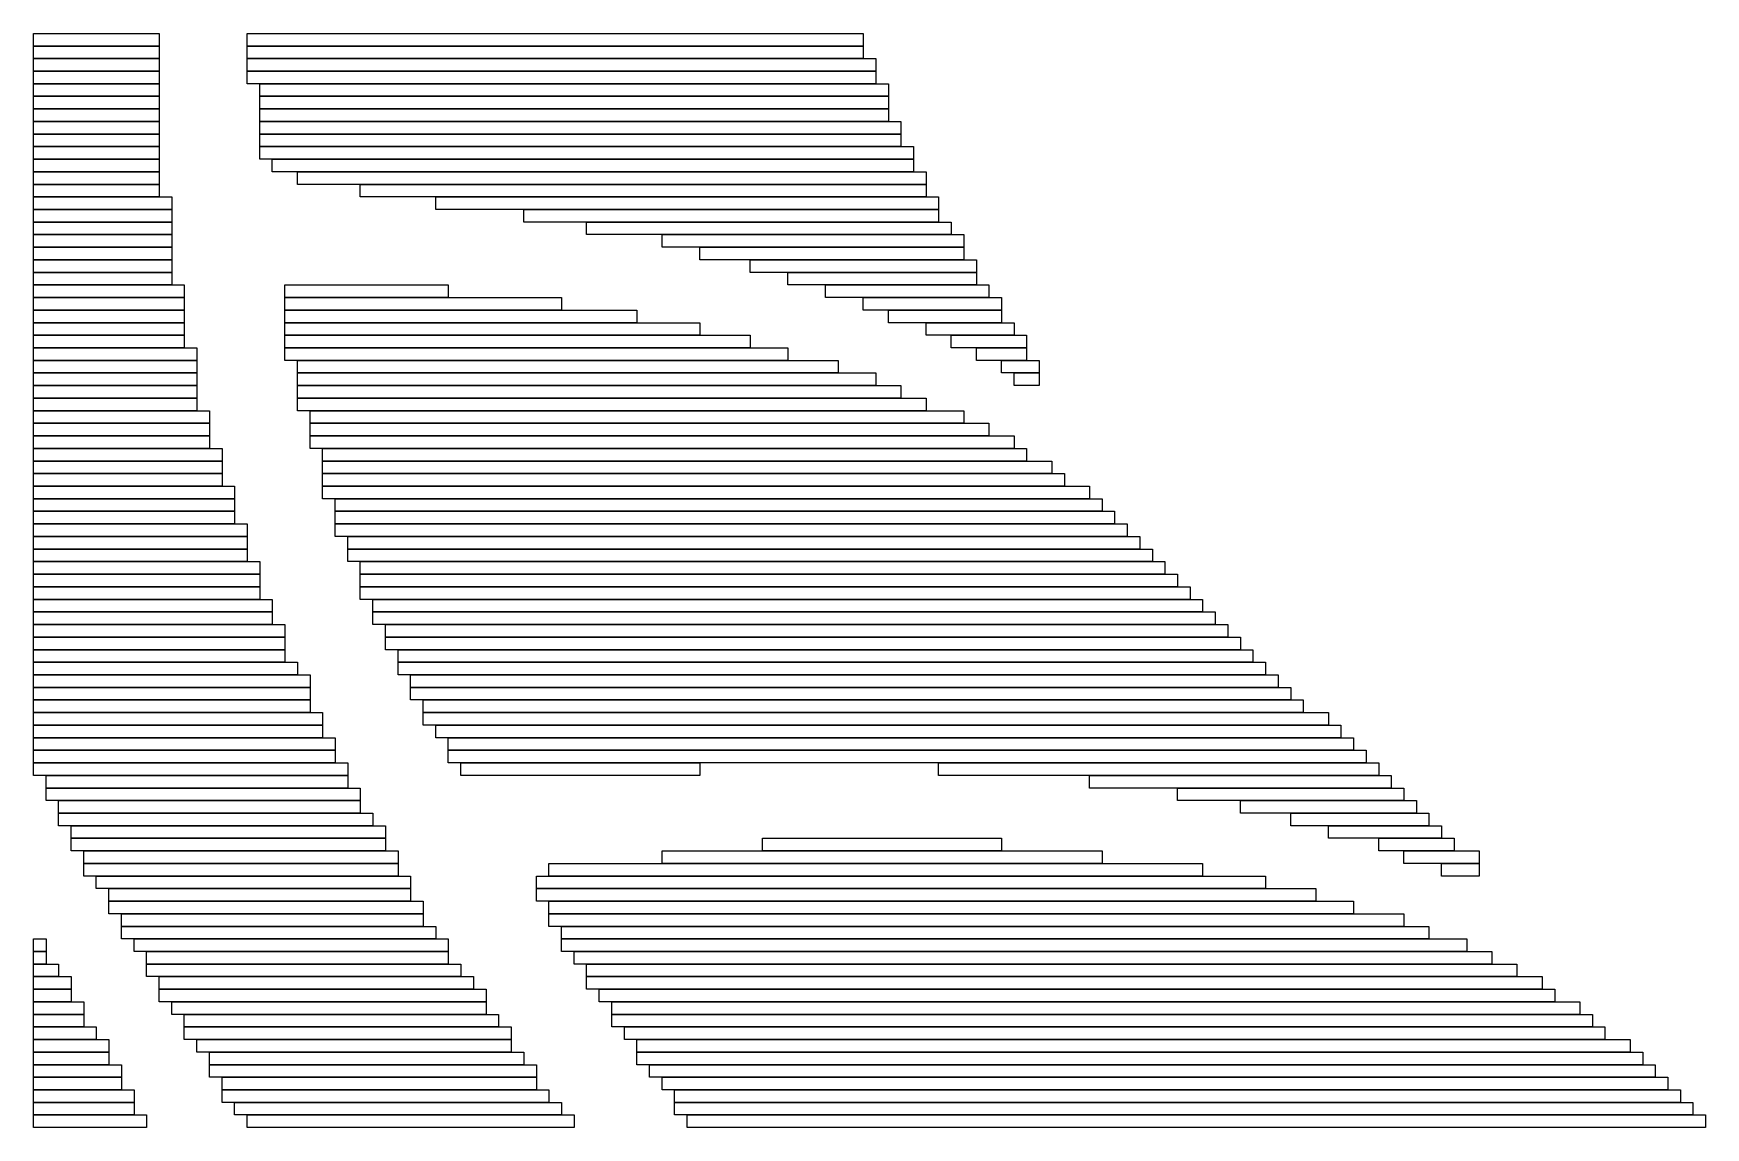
# Model space of a CAD drawing. Extents: x 444 to 577, y 469 to 556.
import ezdxf

# ---------------------------------------------------------------- set-up
doc = ezdxf.new("R2010")
doc.units = 0

msp = doc.modelspace()

# ---------------------------------------------------------------- linework, layer by layer
for p, q in [((444, 556), (454, 556)), ((444, 555), (444, 556)), ((454, 556), (454, 555)), ((461, 556), (510, 556)), ((461, 555), (461, 556)), ((510, 556), (510, 555)), ((454, 555), (444, 555)), ((444, 555), (454, 555)), ((444, 554), (444, 555)), ((454, 555), (454, 554)), ((510, 555), (461, 555)), ((461, 555), (510, 555)), ((461, 554), (461, 555)), ((510, 555), (510, 554)), ((454, 554), (444, 554)), ((444, 554), (454, 554)), ((444, 553), (444, 554)), ((454, 554), (454, 553)), ((510, 554), (461, 554)), ((461, 554), (511, 554)), ((461, 553), (461, 554)), ((511, 554), (511, 553)), ((454, 553), (444, 553)), ((444, 553), (454, 553)), ((444, 552), (444, 553)), ((454, 552), (444, 552)), ((444, 552), (454, 552)), ((444, 551), (444, 552)), ((454, 553), (454, 552)), ((454, 552), (454, 551)), ((511, 553), (461, 553)), ((461, 553), (511, 553)), ((461, 552), (461, 553)), ((511, 552), (461, 552)), ((462, 552), (512, 552)), ((462, 551), (462, 552)), ((511, 553), (511, 552)), ((512, 552), (512, 551)), ((454, 551), (444, 551)), ((444, 551), (454, 551)), ((444, 550), (444, 551)), ((454, 551), (454, 550)), ((512, 551), (462, 551)), ((462, 551), (512, 551)), ((462, 550), (462, 551)), ((512, 551), (512, 550)), ((454, 550), (444, 550)), ((444, 550), (454, 550)), ((444, 549), (444, 550)), ((454, 550), (454, 549)), ((512, 550), (462, 550)), ((462, 550), (512, 550)), ((462, 549), (462, 550)), ((512, 550), (512, 549)), ((454, 549), (444, 549)), ((444, 549), (454, 549)), ((444, 548), (444, 549)), ((454, 548), (444, 548)), ((444, 548), (454, 548)), ((444, 547), (444, 548)), ((454, 549), (454, 548)), ((454, 548), (454, 547)), ((512, 549), (462, 549)), ((462, 549), (513, 549)), ((462, 548), (462, 549)), ((513, 548), (462, 548)), ((462, 548), (513, 548)), ((462, 547), (462, 548)), ((513, 549), (513, 548)), ((513, 548), (513, 547)), ((454, 547), (444, 547)), ((444, 547), (454, 547)), ((444, 546), (444, 547)), ((454, 547), (454, 546)), ((513, 547), (462, 547)), ((462, 547), (514, 547)), ((462, 546), (462, 547)), ((514, 547), (514, 546)), ((454, 546), (444, 546)), ((444, 546), (454, 546)), ((444, 545), (444, 546)), ((454, 546), (454, 545)), ((514, 546), (462, 546)), ((463, 546), (514, 546)), ((463, 545), (463, 546)), ((514, 546), (514, 545)), ((454, 545), (444, 545)), ((444, 545), (454, 545)), ((444, 544), (444, 545)), ((454, 544), (444, 544)), ((444, 544), (454, 544)), ((444, 543), (444, 544)), ((454, 545), (454, 544)), ((454, 544), (454, 543)), ((514, 545), (463, 545)), ((465, 545), (515, 545)), ((465, 544), (465, 545)), ((515, 544), (465, 544)), ((470, 544), (515, 544)), ((470, 543), (470, 544)), ((515, 545), (515, 544)), ((515, 544), (515, 543)), ((454, 543), (444, 543)), ((444, 543), (455, 543)), ((444, 542), (444, 543)), ((455, 543), (455, 542)), ((515, 543), (470, 543)), ((476, 543), (516, 543)), ((476, 542), (476, 543)), ((516, 543), (516, 542)), ((455, 542), (444, 542)), ((444, 542), (455, 542)), ((444, 541), (444, 542)), ((455, 542), (455, 541)), ((516, 542), (476, 542)), ((483, 542), (516, 542)), ((483, 541), (483, 542)), ((516, 542), (516, 541)), ((455, 541), (444, 541)), ((444, 541), (455, 541)), ((444, 540), (444, 541)), ((455, 540), (444, 540)), ((444, 540), (455, 540)), ((444, 539), (444, 540)), ((455, 541), (455, 540)), ((455, 540), (455, 539)), ((516, 541), (483, 541)), ((488, 541), (517, 541)), ((488, 540), (488, 541)), ((517, 540), (488, 540)), ((494, 540), (518, 540)), ((494, 539), (494, 540)), ((517, 541), (517, 540)), ((518, 540), (518, 539)), ((455, 539), (444, 539)), ((444, 539), (455, 539)), ((444, 538), (444, 539)), ((455, 539), (455, 538)), ((518, 539), (494, 539)), ((497, 539), (518, 539)), ((497, 538), (497, 539)), ((518, 539), (518, 538)), ((455, 538), (444, 538)), ((444, 538), (455, 538)), ((444, 537), (444, 538)), ((455, 538), (455, 537)), ((518, 538), (497, 538)), ((501, 538), (519, 538)), ((501, 537), (501, 538)), ((519, 538), (519, 537)), ((455, 537), (444, 537)), ((444, 537), (455, 537)), ((444, 536), (444, 537)), ((455, 536), (444, 536)), ((444, 536), (456, 536)), ((444, 535), (444, 536)), ((455, 537), (455, 536)), ((456, 536), (456, 535)), ((464, 536), (477, 536)), ((464, 535), (464, 536)), ((477, 536), (477, 535)), ((519, 537), (501, 537)), ((504, 537), (519, 537)), ((504, 536), (504, 537)), ((519, 536), (504, 536)), ((507, 536), (520, 536)), ((507, 535), (507, 536)), ((519, 537), (519, 536)), ((520, 536), (520, 535)), ((456, 535), (444, 535)), ((444, 535), (456, 535)), ((444, 534), (444, 535)), ((456, 535), (456, 534)), ((477, 535), (464, 535)), ((464, 535), (486, 535)), ((464, 534), (464, 535)), ((486, 535), (486, 534)), ((520, 535), (507, 535)), ((510, 535), (521, 535)), ((510, 534), (510, 535)), ((521, 535), (521, 534)), ((456, 534), (444, 534)), ((444, 534), (456, 534)), ((444, 533), (444, 534)), ((456, 534), (456, 533)), ((486, 534), (464, 534)), ((464, 534), (492, 534)), ((464, 533), (464, 534)), ((492, 534), (492, 533)), ((521, 534), (510, 534)), ((512, 534), (521, 534)), ((512, 533), (512, 534)), ((521, 534), (521, 533)), ((456, 533), (444, 533)), ((444, 533), (456, 533)), ((444, 532), (444, 533)), ((456, 532), (444, 532)), ((444, 532), (456, 532)), ((444, 531), (444, 532)), ((456, 533), (456, 532)), ((456, 532), (456, 531)), ((492, 533), (464, 533)), ((464, 533), (497, 533)), ((464, 532), (464, 533)), ((497, 532), (464, 532)), ((464, 532), (501, 532)), ((464, 531), (464, 532)), ((497, 533), (497, 532)), ((501, 532), (501, 531)), ((521, 533), (512, 533)), ((515, 533), (522, 533)), ((515, 532), (515, 533)), ((522, 532), (515, 532)), ((517, 532), (523, 532)), ((517, 531), (517, 532)), ((522, 533), (522, 532)), ((523, 532), (523, 531)), ((456, 531), (444, 531)), ((444, 531), (457, 531)), ((444, 530), (444, 531)), ((457, 531), (457, 530)), ((501, 531), (464, 531)), ((464, 531), (504, 531)), ((464, 530), (464, 531)), ((504, 531), (504, 530)), ((523, 531), (517, 531)), ((519, 531), (523, 531)), ((519, 530), (519, 531)), ((523, 531), (523, 530)), ((457, 530), (444, 530)), ((444, 530), (457, 530)), ((444, 529), (444, 530)), ((457, 530), (457, 529)), ((504, 530), (464, 530)), ((465, 530), (508, 530)), ((465, 529), (465, 530)), ((508, 530), (508, 529)), ((523, 530), (519, 530)), ((521, 530), (524, 530)), ((521, 529), (521, 530)), ((524, 530), (524, 529)), ((457, 529), (444, 529)), ((444, 529), (457, 529)), ((444, 528), (444, 529)), ((457, 529), (457, 528)), ((508, 529), (465, 529)), ((465, 529), (511, 529)), ((465, 528), (465, 529)), ((511, 529), (511, 528)), ((524, 529), (521, 529)), ((522, 529), (524, 529)), ((522, 528), (522, 529)), ((524, 529), (524, 528)), ((457, 528), (444, 528)), ((444, 528), (457, 528)), ((444, 527), (444, 528)), ((457, 527), (444, 527)), ((444, 527), (457, 527)), ((444, 526), (444, 527)), ((457, 528), (457, 527)), ((457, 527), (457, 526)), ((511, 528), (465, 528)), ((465, 528), (513, 528)), ((465, 527), (465, 528)), ((513, 527), (465, 527)), ((465, 527), (515, 527)), ((465, 526), (465, 527)), ((513, 528), (513, 527)), ((515, 527), (515, 526)), ((524, 528), (522, 528)), ((457, 526), (444, 526)), ((444, 526), (458, 526)), ((444, 525), (444, 526)), ((458, 526), (458, 525)), ((515, 526), (465, 526)), ((466, 526), (518, 526)), ((466, 525), (466, 526)), ((518, 526), (518, 525)), ((458, 525), (444, 525)), ((444, 525), (458, 525)), ((444, 524), (444, 525)), ((458, 525), (458, 524)), ((518, 525), (466, 525)), ((466, 525), (520, 525)), ((466, 524), (466, 525)), ((520, 525), (520, 524)), ((458, 524), (444, 524)), ((444, 524), (458, 524)), ((444, 523), (444, 524)), ((458, 523), (444, 523)), ((444, 523), (459, 523)), ((444, 522), (444, 523)), ((458, 524), (458, 523)), ((459, 523), (459, 522)), ((520, 524), (466, 524)), ((466, 524), (522, 524)), ((466, 523), (466, 524)), ((522, 523), (466, 523)), ((467, 523), (523, 523)), ((467, 522), (467, 523)), ((522, 524), (522, 523)), ((523, 523), (523, 522)), ((459, 522), (444, 522)), ((444, 522), (459, 522)), ((444, 521), (444, 522)), ((459, 522), (459, 521)), ((523, 522), (467, 522)), ((467, 522), (525, 522)), ((467, 521), (467, 522)), ((525, 522), (525, 521)), ((459, 521), (444, 521)), ((444, 521), (459, 521)), ((444, 520), (444, 521)), ((459, 521), (459, 520)), ((525, 521), (467, 521)), ((467, 521), (526, 521)), ((467, 520), (467, 521)), ((526, 521), (526, 520)), ((459, 520), (444, 520)), ((444, 520), (460, 520)), ((444, 519), (444, 520)), ((460, 519), (444, 519)), ((444, 519), (460, 519)), ((444, 518), (444, 519)), ((460, 520), (460, 519)), ((460, 519), (460, 518)), ((526, 520), (467, 520)), ((467, 520), (528, 520)), ((467, 519), (467, 520)), ((528, 519), (467, 519)), ((468, 519), (529, 519)), ((468, 518), (468, 519)), ((528, 520), (528, 519)), ((529, 519), (529, 518)), ((460, 518), (444, 518)), ((444, 518), (460, 518)), ((444, 517), (444, 518)), ((460, 518), (460, 517)), ((529, 518), (468, 518)), ((468, 518), (530, 518)), ((468, 517), (468, 518)), ((530, 518), (530, 517)), ((460, 517), (444, 517)), ((444, 517), (461, 517)), ((444, 516), (444, 517)), ((461, 517), (461, 516)), ((530, 517), (468, 517)), ((468, 517), (531, 517)), ((468, 516), (468, 517)), ((531, 517), (531, 516)), ((461, 516), (444, 516)), ((444, 516), (461, 516)), ((444, 515), (444, 516)), ((461, 515), (444, 515)), ((444, 515), (461, 515)), ((444, 514), (444, 515)), ((461, 516), (461, 515)), ((461, 515), (461, 514)), ((531, 516), (468, 516)), ((469, 516), (532, 516)), ((469, 515), (469, 516)), ((532, 515), (469, 515)), ((469, 515), (533, 515)), ((469, 514), (469, 515)), ((532, 516), (532, 515)), ((533, 515), (533, 514)), ((461, 514), (444, 514)), ((444, 514), (462, 514)), ((444, 513), (444, 514)), ((462, 514), (462, 513)), ((533, 514), (469, 514)), ((470, 514), (534, 514)), ((470, 513), (470, 514)), ((534, 514), (534, 513)), ((462, 513), (444, 513)), ((444, 513), (462, 513)), ((444, 512), (444, 513)), ((462, 513), (462, 512)), ((534, 513), (470, 513)), ((470, 513), (535, 513)), ((470, 512), (470, 513)), ((535, 513), (535, 512)), ((462, 512), (444, 512)), ((444, 512), (462, 512)), ((444, 511), (444, 512)), ((462, 511), (444, 511)), ((444, 511), (463, 511)), ((444, 510), (444, 511)), ((462, 512), (462, 511)), ((463, 511), (463, 510)), ((535, 512), (470, 512)), ((470, 512), (536, 512)), ((470, 511), (470, 512)), ((536, 511), (470, 511)), ((471, 511), (537, 511)), ((471, 510), (471, 511)), ((536, 512), (536, 511)), ((537, 511), (537, 510)), ((463, 510), (444, 510)), ((444, 510), (463, 510)), ((444, 509), (444, 510)), ((463, 510), (463, 509)), ((537, 510), (471, 510)), ((471, 510), (538, 510)), ((471, 509), (471, 510)), ((538, 510), (538, 509)), ((463, 509), (444, 509)), ((444, 509), (464, 509)), ((444, 508), (444, 509)), ((464, 509), (464, 508)), ((538, 509), (471, 509)), ((472, 509), (539, 509)), ((472, 508), (472, 509)), ((539, 509), (539, 508)), ((464, 508), (444, 508)), ((444, 508), (464, 508)), ((444, 507), (444, 508)), ((464, 507), (444, 507)), ((444, 507), (464, 507)), ((444, 506), (444, 507)), ((464, 508), (464, 507)), ((464, 507), (464, 506)), ((539, 508), (472, 508)), ((472, 508), (540, 508)), ((472, 507), (472, 508)), ((540, 507), (472, 507)), ((473, 507), (541, 507)), ((473, 506), (473, 507)), ((540, 508), (540, 507)), ((541, 507), (541, 506)), ((464, 506), (444, 506)), ((444, 506), (465, 506)), ((444, 505), (444, 506)), ((465, 506), (465, 505)), ((541, 506), (473, 506)), ((473, 506), (542, 506)), ((473, 505), (473, 506)), ((542, 506), (542, 505)), ((465, 505), (444, 505)), ((444, 505), (466, 505)), ((444, 504), (444, 505)), ((466, 505), (466, 504)), ((542, 505), (473, 505)), ((474, 505), (543, 505)), ((474, 504), (474, 505)), ((543, 505), (543, 504)), ((466, 504), (444, 504)), ((444, 504), (466, 504)), ((444, 503), (444, 504)), ((466, 503), (444, 503)), ((444, 503), (466, 503)), ((444, 502), (444, 503)), ((466, 504), (466, 503)), ((466, 503), (466, 502)), ((543, 504), (474, 504)), ((474, 504), (544, 504)), ((474, 503), (474, 504)), ((544, 503), (474, 503)), ((475, 503), (545, 503)), ((475, 502), (475, 503)), ((544, 504), (544, 503)), ((545, 503), (545, 502)), ((466, 502), (444, 502)), ((444, 502), (467, 502)), ((444, 501), (444, 502)), ((467, 502), (467, 501)), ((545, 502), (475, 502)), ((475, 502), (547, 502)), ((475, 501), (475, 502)), ((547, 502), (547, 501)), ((467, 501), (444, 501)), ((444, 501), (467, 501)), ((444, 500), (444, 501)), ((467, 501), (467, 500)), ((547, 501), (475, 501)), ((476, 501), (548, 501)), ((476, 500), (476, 501)), ((548, 501), (548, 500)), ((467, 500), (444, 500)), ((444, 500), (468, 500)), ((444, 499), (444, 500)), ((468, 499), (444, 499)), ((444, 499), (468, 499)), ((444, 498), (444, 499)), ((468, 500), (468, 499)), ((468, 499), (468, 498)), ((548, 500), (476, 500)), ((477, 500), (549, 500)), ((477, 499), (477, 500)), ((549, 499), (477, 499)), ((477, 499), (550, 499)), ((477, 498), (477, 499)), ((549, 500), (549, 499)), ((550, 499), (550, 498)), ((468, 498), (444, 498)), ((444, 498), (469, 498)), ((444, 497), (444, 498)), ((469, 498), (469, 497)), ((550, 498), (477, 498)), ((478, 498), (497, 498)), ((478, 497), (478, 498)), ((497, 498), (497, 497)), ((516, 498), (551, 498)), ((516, 497), (516, 498)), ((551, 498), (551, 497)), ((469, 497), (444, 497)), ((445, 497), (469, 497)), ((445, 496), (445, 497)), ((469, 497), (469, 496)), ((497, 497), (478, 497)), ((551, 497), (516, 497)), ((528, 497), (552, 497)), ((528, 496), (528, 497)), ((552, 497), (552, 496)), ((469, 496), (445, 496)), ((445, 496), (470, 496)), ((445, 495), (445, 496)), ((470, 495), (445, 495)), ((446, 495), (470, 495)), ((446, 494), (446, 495)), ((470, 496), (470, 495)), ((470, 495), (470, 494)), ((552, 496), (528, 496)), ((535, 496), (553, 496)), ((535, 495), (535, 496)), ((553, 495), (535, 495)), ((540, 495), (554, 495)), ((540, 494), (540, 495)), ((553, 496), (553, 495)), ((554, 495), (554, 494)), ((470, 494), (446, 494)), ((446, 494), (471, 494)), ((446, 493), (446, 494)), ((471, 494), (471, 493)), ((554, 494), (540, 494)), ((544, 494), (555, 494)), ((544, 493), (544, 494)), ((555, 494), (555, 493)), ((471, 493), (446, 493)), ((447, 493), (472, 493)), ((447, 492), (447, 493)), ((472, 493), (472, 492)), ((555, 493), (544, 493)), ((547, 493), (556, 493)), ((547, 492), (547, 493)), ((556, 493), (556, 492)), ((472, 492), (447, 492)), ((447, 492), (472, 492)), ((447, 491), (447, 492)), ((472, 491), (447, 491)), ((448, 491), (473, 491)), ((448, 490), (448, 491)), ((472, 492), (472, 491)), ((473, 491), (473, 490)), ((494, 491), (529, 491)), ((494, 490), (494, 491)), ((502, 492), (521, 492)), ((502, 491), (502, 492)), ((521, 491), (502, 491)), ((521, 492), (521, 491)), ((529, 491), (529, 490)), ((556, 492), (547, 492)), ((551, 492), (557, 492)), ((551, 491), (551, 492)), ((557, 491), (551, 491)), ((553, 491), (559, 491)), ((553, 490), (553, 491)), ((557, 492), (557, 491)), ((559, 491), (559, 490)), ((473, 490), (448, 490)), ((448, 490), (473, 490)), ((448, 489), (448, 490)), ((473, 490), (473, 489)), ((485, 490), (537, 490)), ((485, 489), (485, 490)), ((529, 490), (494, 490)), ((537, 490), (537, 489)), ((559, 490), (553, 490)), ((556, 490), (559, 490)), ((556, 489), (556, 490)), ((559, 490), (559, 489)), ((473, 489), (448, 489)), ((449, 489), (474, 489)), ((449, 488), (449, 489)), ((474, 489), (474, 488)), ((484, 489), (542, 489)), ((484, 488), (484, 489)), ((537, 489), (485, 489)), ((542, 489), (542, 488)), ((559, 489), (556, 489)), ((474, 488), (449, 488)), ((450, 488), (474, 488)), ((450, 487), (450, 488)), ((474, 487), (450, 487)), ((450, 487), (475, 487)), ((450, 486), (450, 487)), ((474, 488), (474, 487)), ((475, 487), (475, 486)), ((542, 488), (484, 488)), ((484, 488), (546, 488)), ((484, 487), (484, 488)), ((546, 487), (484, 487)), ((485, 487), (549, 487)), ((485, 486), (485, 487)), ((546, 488), (546, 487)), ((549, 487), (549, 486)), ((475, 486), (450, 486)), ((451, 486), (475, 486)), ((451, 485), (451, 486)), ((475, 486), (475, 485)), ((549, 486), (485, 486)), ((485, 486), (553, 486)), ((485, 485), (485, 486)), ((553, 486), (553, 485)), ((475, 485), (451, 485)), ((451, 485), (476, 485)), ((451, 484), (451, 485)), ((476, 485), (476, 484)), ((553, 485), (485, 485)), ((486, 485), (555, 485)), ((486, 484), (486, 485)), ((555, 485), (555, 484)), ((444, 484), (445, 484)), ((444, 483), (444, 484)), ((445, 483), (444, 483)), ((444, 483), (445, 483)), ((444, 482), (444, 483)), ((445, 484), (445, 483)), ((445, 483), (445, 482)), ((476, 484), (451, 484)), ((452, 484), (477, 484)), ((452, 483), (452, 484)), ((477, 483), (452, 483)), ((453, 483), (477, 483)), ((453, 482), (453, 483)), ((477, 484), (477, 483)), ((477, 483), (477, 482)), ((555, 484), (486, 484)), ((486, 484), (558, 484)), ((486, 483), (486, 484)), ((558, 483), (486, 483)), ((487, 483), (560, 483)), ((487, 482), (487, 483)), ((558, 484), (558, 483)), ((560, 483), (560, 482)), ((445, 482), (444, 482)), ((444, 482), (446, 482)), ((444, 481), (444, 482)), ((446, 482), (446, 481)), ((477, 482), (453, 482)), ((453, 482), (478, 482)), ((453, 481), (453, 482)), ((478, 482), (478, 481)), ((560, 482), (487, 482)), ((488, 482), (562, 482)), ((488, 481), (488, 482)), ((562, 482), (562, 481)), ((446, 481), (444, 481)), ((444, 481), (447, 481)), ((444, 480), (444, 481)), ((447, 481), (447, 480)), ((478, 481), (453, 481)), ((454, 481), (479, 481)), ((454, 480), (454, 481)), ((479, 481), (479, 480)), ((562, 481), (488, 481)), ((488, 481), (564, 481)), ((488, 480), (488, 481)), ((564, 481), (564, 480)), ((447, 480), (444, 480)), ((444, 480), (447, 480)), ((444, 479), (444, 480)), ((447, 479), (444, 479)), ((444, 479), (448, 479)), ((444, 478), (444, 479)), ((447, 480), (447, 479)), ((448, 479), (448, 478)), ((479, 480), (454, 480)), ((454, 480), (480, 480)), ((454, 479), (454, 480)), ((480, 479), (454, 479)), ((455, 479), (480, 479)), ((455, 478), (455, 479)), ((480, 480), (480, 479)), ((480, 479), (480, 478)), ((564, 480), (488, 480)), ((489, 480), (565, 480)), ((489, 479), (489, 480)), ((565, 479), (489, 479)), ((490, 479), (567, 479)), ((490, 478), (490, 479)), ((565, 480), (565, 479)), ((567, 479), (567, 478)), ((448, 478), (444, 478)), ((444, 478), (448, 478)), ((444, 477), (444, 478)), ((448, 478), (448, 477)), ((480, 478), (455, 478)), ((456, 478), (481, 478)), ((456, 477), (456, 478)), ((481, 478), (481, 477)), ((567, 478), (490, 478)), ((490, 478), (568, 478)), ((490, 477), (490, 478)), ((568, 478), (568, 477)), ((448, 477), (444, 477)), ((444, 477), (449, 477)), ((444, 476), (444, 477)), ((449, 477), (449, 476)), ((481, 477), (456, 477)), ((456, 477), (482, 477)), ((456, 476), (456, 477)), ((482, 477), (482, 476)), ((568, 477), (490, 477)), ((491, 477), (569, 477)), ((491, 476), (491, 477)), ((569, 477), (569, 476)), ((449, 476), (444, 476)), ((444, 476), (450, 476)), ((444, 475), (444, 476)), ((450, 475), (444, 475)), ((444, 475), (450, 475)), ((444, 474), (444, 475)), ((450, 476), (450, 475)), ((450, 475), (450, 474)), ((482, 476), (456, 476)), ((457, 476), (482, 476)), ((457, 475), (457, 476)), ((482, 475), (457, 475)), ((458, 475), (483, 475)), ((458, 474), (458, 475)), ((482, 476), (482, 475)), ((483, 475), (483, 474)), ((569, 476), (491, 476)), ((492, 476), (571, 476)), ((492, 475), (492, 476)), ((571, 475), (492, 475)), ((492, 475), (572, 475)), ((492, 474), (492, 475)), ((571, 476), (571, 475)), ((572, 475), (572, 474)), ((450, 474), (444, 474)), ((444, 474), (451, 474)), ((444, 473), (444, 474)), ((451, 474), (451, 473)), ((483, 474), (458, 474)), ((458, 474), (484, 474)), ((458, 473), (458, 474)), ((484, 474), (484, 473)), ((572, 474), (492, 474)), ((493, 474), (573, 474)), ((493, 473), (493, 474)), ((573, 474), (573, 473)), ((451, 473), (444, 473)), ((444, 473), (451, 473)), ((444, 472), (444, 473)), ((451, 473), (451, 472)), ((484, 473), (458, 473)), ((459, 473), (484, 473)), ((459, 472), (459, 473)), ((484, 473), (484, 472)), ((573, 473), (493, 473)), ((494, 473), (574, 473)), ((494, 472), (494, 473)), ((574, 473), (574, 472)), ((451, 472), (444, 472)), ((444, 472), (452, 472)), ((444, 471), (444, 472)), ((452, 471), (444, 471)), ((444, 471), (452, 471)), ((444, 470), (444, 471)), ((452, 472), (452, 471)), ((452, 471), (452, 470)), ((484, 472), (459, 472)), ((459, 472), (485, 472)), ((459, 471), (459, 472)), ((485, 471), (459, 471)), ((460, 471), (486, 471)), ((460, 470), (460, 471)), ((485, 472), (485, 471)), ((486, 471), (486, 470)), ((574, 472), (494, 472)), ((495, 472), (575, 472)), ((495, 471), (495, 472)), ((575, 471), (495, 471)), ((495, 471), (576, 471)), ((495, 470), (495, 471)), ((575, 472), (575, 471)), ((576, 471), (576, 470)), ((452, 470), (444, 470)), ((444, 470), (453, 470)), ((444, 469), (444, 470)), ((453, 470), (453, 469)), ((486, 470), (460, 470)), ((461, 470), (487, 470)), ((461, 469), (461, 470)), ((487, 470), (487, 469)), ((576, 470), (495, 470)), ((496, 470), (577, 470)), ((496, 469), (496, 470)), ((577, 470), (577, 469)), ((453, 469), (444, 469)), ((487, 469), (461, 469)), ((577, 469), (496, 469))]:
    msp.add_line(p, q)

doc.saveas('drawing.dxf')
